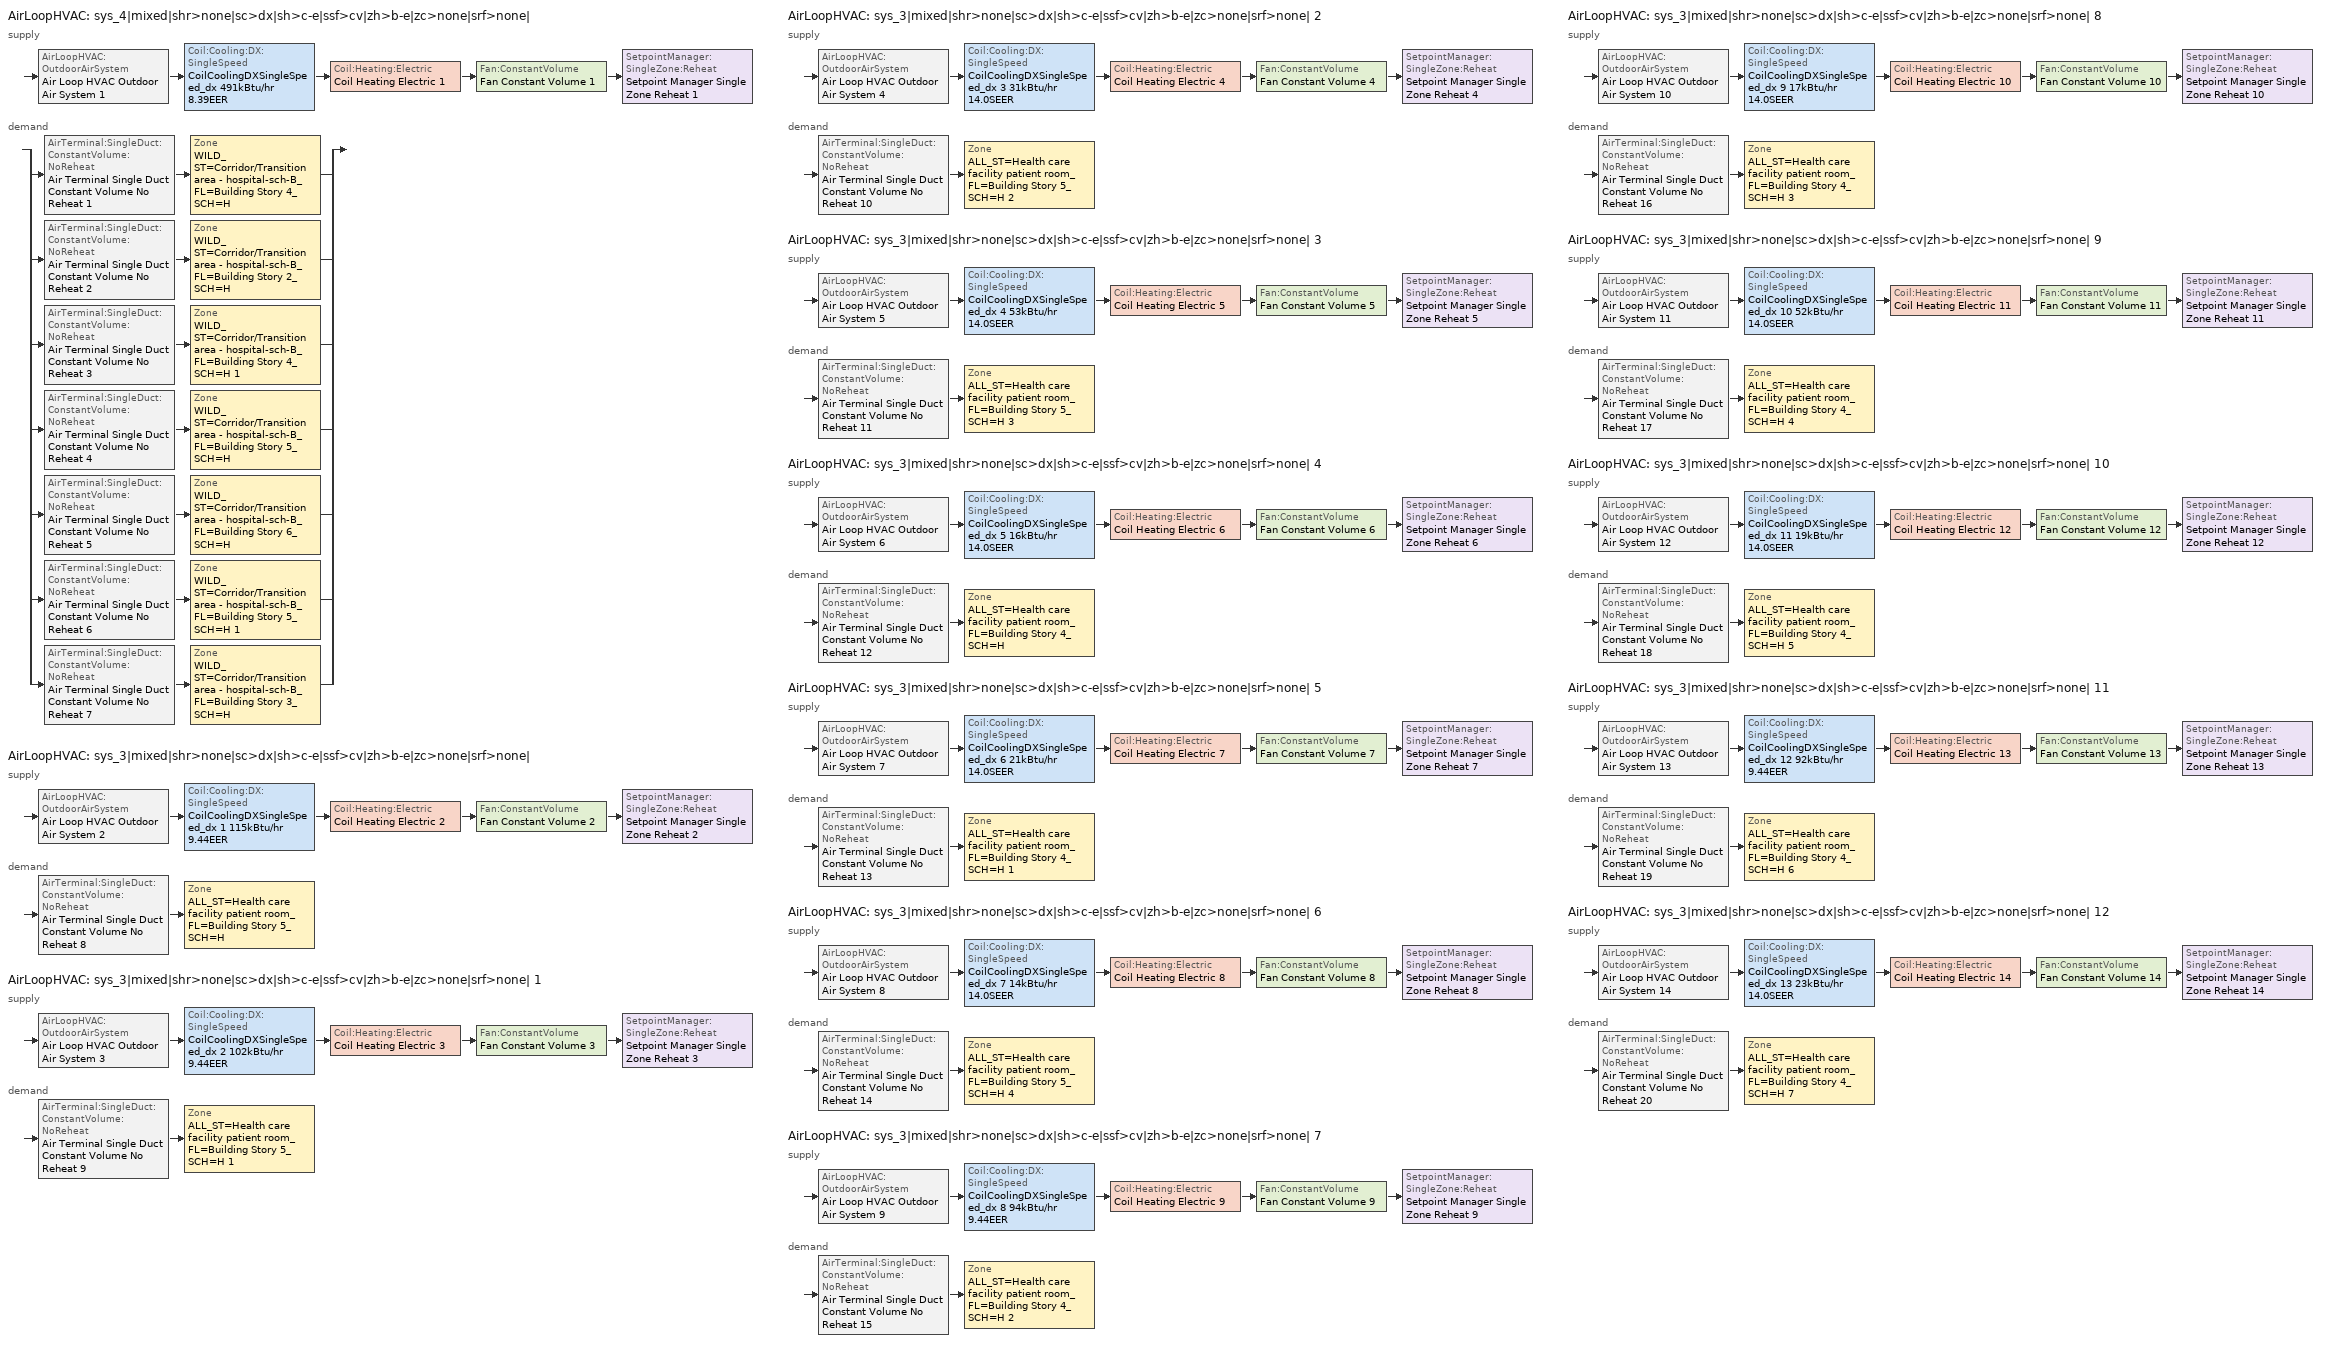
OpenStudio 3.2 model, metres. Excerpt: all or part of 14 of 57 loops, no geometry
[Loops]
AirLoopHVAC 'sys_4|mixed|shr>none|sc>dx|sh>c-e|ssf>cv|zh>b-e|zc>none|srf>none|'
 supply: AirLoopHVAC:OutdoorAirSystem 'Air Loop HVAC Outdoor Air System 1' > Coil:Cooling:DX:SingleSpeed 'CoilCoolingDXSingleSpeed_dx 491kBtu/hr 8.39EER' > Coil:Heating:Electric 'Coil Heating Electric 1' > Fan:ConstantVolume 'Fan Constant Volume 1' > SetpointManager:SingleZone:Reheat 'Setpoint Manager Single Zone Reheat 1'
 demand: split
  | AirTerminal:SingleDuct:ConstantVolume:NoReheat 'Air Terminal Single Duct Constant Volume No Reheat 1' > Zone 'WILD_ST=Corridor/Transition area - hospital-sch-B_FL=Building Story 4_SCH=H'
  | AirTerminal:SingleDuct:ConstantVolume:NoReheat 'Air Terminal Single Duct Constant Volume No Reheat 2' > Zone 'WILD_ST=Corridor/Transition area - hospital-sch-B_FL=Building Story 2_SCH=H'
  | AirTerminal:SingleDuct:ConstantVolume:NoReheat 'Air Terminal Single Duct Constant Volume No Reheat 3' > Zone 'WILD_ST=Corridor/Transition area - hospital-sch-B_FL=Building Story 4_SCH=H 1'
  | AirTerminal:SingleDuct:ConstantVolume:NoReheat 'Air Terminal Single Duct Constant Volume No Reheat 4' > Zone 'WILD_ST=Corridor/Transition area - hospital-sch-B_FL=Building Story 5_SCH=H'
  | AirTerminal:SingleDuct:ConstantVolume:NoReheat 'Air Terminal Single Duct Constant Volume No Reheat 5' > Zone 'WILD_ST=Corridor/Transition area - hospital-sch-B_FL=Building Story 6_SCH=H'
  | AirTerminal:SingleDuct:ConstantVolume:NoReheat 'Air Terminal Single Duct Constant Volume No Reheat 6' > Zone 'WILD_ST=Corridor/Transition area - hospital-sch-B_FL=Building Story 5_SCH=H 1'
  | AirTerminal:SingleDuct:ConstantVolume:NoReheat 'Air Terminal Single Duct Constant Volume No Reheat 7' > Zone 'WILD_ST=Corridor/Transition area - hospital-sch-B_FL=Building Story 3_SCH=H'
AirLoopHVAC 'sys_3|mixed|shr>none|sc>dx|sh>c-e|ssf>cv|zh>b-e|zc>none|srf>none|'
 supply: AirLoopHVAC:OutdoorAirSystem 'Air Loop HVAC Outdoor Air System 2' > Coil:Cooling:DX:SingleSpeed 'CoilCoolingDXSingleSpeed_dx 1 115kBtu/hr 9.44EER' > Coil:Heating:Electric 'Coil Heating Electric 2' > Fan:ConstantVolume 'Fan Constant Volume 2' > SetpointManager:SingleZone:Reheat 'Setpoint Manager Single Zone Reheat 2'
 demand: AirTerminal:SingleDuct:ConstantVolume:NoReheat 'Air Terminal Single Duct Constant Volume No Reheat 8' > Zone 'ALL_ST=Health care facility patient room_FL=Building Story 5_SCH=H'
AirLoopHVAC 'sys_3|mixed|shr>none|sc>dx|sh>c-e|ssf>cv|zh>b-e|zc>none|srf>none| 1'
 supply: AirLoopHVAC:OutdoorAirSystem 'Air Loop HVAC Outdoor Air System 3' > Coil:Cooling:DX:SingleSpeed 'CoilCoolingDXSingleSpeed_dx 2 102kBtu/hr 9.44EER' > Coil:Heating:Electric 'Coil Heating Electric 3' > Fan:ConstantVolume 'Fan Constant Volume 3' > SetpointManager:SingleZone:Reheat 'Setpoint Manager Single Zone Reheat 3'
 demand: AirTerminal:SingleDuct:ConstantVolume:NoReheat 'Air Terminal Single Duct Constant Volume No Reheat 9' > Zone 'ALL_ST=Health care facility patient room_FL=Building Story 5_SCH=H 1'
AirLoopHVAC 'sys_3|mixed|shr>none|sc>dx|sh>c-e|ssf>cv|zh>b-e|zc>none|srf>none| 2'
 supply: AirLoopHVAC:OutdoorAirSystem 'Air Loop HVAC Outdoor Air System 4' > Coil:Cooling:DX:SingleSpeed 'CoilCoolingDXSingleSpeed_dx 3 31kBtu/hr 14.0SEER' > Coil:Heating:Electric 'Coil Heating Electric 4' > Fan:ConstantVolume 'Fan Constant Volume 4' > SetpointManager:SingleZone:Reheat 'Setpoint Manager Single Zone Reheat 4'
 demand: AirTerminal:SingleDuct:ConstantVolume:NoReheat 'Air Terminal Single Duct Constant Volume No Reheat 10' > Zone 'ALL_ST=Health care facility patient room_FL=Building Story 5_SCH=H 2'
AirLoopHVAC 'sys_3|mixed|shr>none|sc>dx|sh>c-e|ssf>cv|zh>b-e|zc>none|srf>none| 3'
 supply: AirLoopHVAC:OutdoorAirSystem 'Air Loop HVAC Outdoor Air System 5' > Coil:Cooling:DX:SingleSpeed 'CoilCoolingDXSingleSpeed_dx 4 53kBtu/hr 14.0SEER' > Coil:Heating:Electric 'Coil Heating Electric 5' > Fan:ConstantVolume 'Fan Constant Volume 5' > SetpointManager:SingleZone:Reheat 'Setpoint Manager Single Zone Reheat 5'
 demand: AirTerminal:SingleDuct:ConstantVolume:NoReheat 'Air Terminal Single Duct Constant Volume No Reheat 11' > Zone 'ALL_ST=Health care facility patient room_FL=Building Story 5_SCH=H 3'
AirLoopHVAC 'sys_3|mixed|shr>none|sc>dx|sh>c-e|ssf>cv|zh>b-e|zc>none|srf>none| 4'
 supply: AirLoopHVAC:OutdoorAirSystem 'Air Loop HVAC Outdoor Air System 6' > Coil:Cooling:DX:SingleSpeed 'CoilCoolingDXSingleSpeed_dx 5 16kBtu/hr 14.0SEER' > Coil:Heating:Electric 'Coil Heating Electric 6' > Fan:ConstantVolume 'Fan Constant Volume 6' > SetpointManager:SingleZone:Reheat 'Setpoint Manager Single Zone Reheat 6'
 demand: AirTerminal:SingleDuct:ConstantVolume:NoReheat 'Air Terminal Single Duct Constant Volume No Reheat 12' > Zone 'ALL_ST=Health care facility patient room_FL=Building Story 4_SCH=H'
AirLoopHVAC 'sys_3|mixed|shr>none|sc>dx|sh>c-e|ssf>cv|zh>b-e|zc>none|srf>none| 5'
 supply: AirLoopHVAC:OutdoorAirSystem 'Air Loop HVAC Outdoor Air System 7' > Coil:Cooling:DX:SingleSpeed 'CoilCoolingDXSingleSpeed_dx 6 21kBtu/hr 14.0SEER' > Coil:Heating:Electric 'Coil Heating Electric 7' > Fan:ConstantVolume 'Fan Constant Volume 7' > SetpointManager:SingleZone:Reheat 'Setpoint Manager Single Zone Reheat 7'
 demand: AirTerminal:SingleDuct:ConstantVolume:NoReheat 'Air Terminal Single Duct Constant Volume No Reheat 13' > Zone 'ALL_ST=Health care facility patient room_FL=Building Story 4_SCH=H 1'
AirLoopHVAC 'sys_3|mixed|shr>none|sc>dx|sh>c-e|ssf>cv|zh>b-e|zc>none|srf>none| 6'
 supply: AirLoopHVAC:OutdoorAirSystem 'Air Loop HVAC Outdoor Air System 8' > Coil:Cooling:DX:SingleSpeed 'CoilCoolingDXSingleSpeed_dx 7 14kBtu/hr 14.0SEER' > Coil:Heating:Electric 'Coil Heating Electric 8' > Fan:ConstantVolume 'Fan Constant Volume 8' > SetpointManager:SingleZone:Reheat 'Setpoint Manager Single Zone Reheat 8'
 demand: AirTerminal:SingleDuct:ConstantVolume:NoReheat 'Air Terminal Single Duct Constant Volume No Reheat 14' > Zone 'ALL_ST=Health care facility patient room_FL=Building Story 5_SCH=H 4'
AirLoopHVAC 'sys_3|mixed|shr>none|sc>dx|sh>c-e|ssf>cv|zh>b-e|zc>none|srf>none| 7'
 supply: AirLoopHVAC:OutdoorAirSystem 'Air Loop HVAC Outdoor Air System 9' > Coil:Cooling:DX:SingleSpeed 'CoilCoolingDXSingleSpeed_dx 8 94kBtu/hr 9.44EER' > Coil:Heating:Electric 'Coil Heating Electric 9' > Fan:ConstantVolume 'Fan Constant Volume 9' > SetpointManager:SingleZone:Reheat 'Setpoint Manager Single Zone Reheat 9'
 demand: AirTerminal:SingleDuct:ConstantVolume:NoReheat 'Air Terminal Single Duct Constant Volume No Reheat 15' > Zone 'ALL_ST=Health care facility patient room_FL=Building Story 4_SCH=H 2'
AirLoopHVAC 'sys_3|mixed|shr>none|sc>dx|sh>c-e|ssf>cv|zh>b-e|zc>none|srf>none| 8'
 supply: AirLoopHVAC:OutdoorAirSystem 'Air Loop HVAC Outdoor Air System 10' > Coil:Cooling:DX:SingleSpeed 'CoilCoolingDXSingleSpeed_dx 9 17kBtu/hr 14.0SEER' > Coil:Heating:Electric 'Coil Heating Electric 10' > Fan:ConstantVolume 'Fan Constant Volume 10' > SetpointManager:SingleZone:Reheat 'Setpoint Manager Single Zone Reheat 10'
 demand: AirTerminal:SingleDuct:ConstantVolume:NoReheat 'Air Terminal Single Duct Constant Volume No Reheat 16' > Zone 'ALL_ST=Health care facility patient room_FL=Building Story 4_SCH=H 3'
AirLoopHVAC 'sys_3|mixed|shr>none|sc>dx|sh>c-e|ssf>cv|zh>b-e|zc>none|srf>none| 9'
 supply: AirLoopHVAC:OutdoorAirSystem 'Air Loop HVAC Outdoor Air System 11' > Coil:Cooling:DX:SingleSpeed 'CoilCoolingDXSingleSpeed_dx 10 52kBtu/hr 14.0SEER' > Coil:Heating:Electric 'Coil Heating Electric 11' > Fan:ConstantVolume 'Fan Constant Volume 11' > SetpointManager:SingleZone:Reheat 'Setpoint Manager Single Zone Reheat 11'
 demand: AirTerminal:SingleDuct:ConstantVolume:NoReheat 'Air Terminal Single Duct Constant Volume No Reheat 17' > Zone 'ALL_ST=Health care facility patient room_FL=Building Story 4_SCH=H 4'
AirLoopHVAC 'sys_3|mixed|shr>none|sc>dx|sh>c-e|ssf>cv|zh>b-e|zc>none|srf>none| 10'
 supply: AirLoopHVAC:OutdoorAirSystem 'Air Loop HVAC Outdoor Air System 12' > Coil:Cooling:DX:SingleSpeed 'CoilCoolingDXSingleSpeed_dx 11 19kBtu/hr 14.0SEER' > Coil:Heating:Electric 'Coil Heating Electric 12' > Fan:ConstantVolume 'Fan Constant Volume 12' > SetpointManager:SingleZone:Reheat 'Setpoint Manager Single Zone Reheat 12'
 demand: AirTerminal:SingleDuct:ConstantVolume:NoReheat 'Air Terminal Single Duct Constant Volume No Reheat 18' > Zone 'ALL_ST=Health care facility patient room_FL=Building Story 4_SCH=H 5'
AirLoopHVAC 'sys_3|mixed|shr>none|sc>dx|sh>c-e|ssf>cv|zh>b-e|zc>none|srf>none| 11'
 supply: AirLoopHVAC:OutdoorAirSystem 'Air Loop HVAC Outdoor Air System 13' > Coil:Cooling:DX:SingleSpeed 'CoilCoolingDXSingleSpeed_dx 12 92kBtu/hr 9.44EER' > Coil:Heating:Electric 'Coil Heating Electric 13' > Fan:ConstantVolume 'Fan Constant Volume 13' > SetpointManager:SingleZone:Reheat 'Setpoint Manager Single Zone Reheat 13'
 demand: AirTerminal:SingleDuct:ConstantVolume:NoReheat 'Air Terminal Single Duct Constant Volume No Reheat 19' > Zone 'ALL_ST=Health care facility patient room_FL=Building Story 4_SCH=H 6'
AirLoopHVAC 'sys_3|mixed|shr>none|sc>dx|sh>c-e|ssf>cv|zh>b-e|zc>none|srf>none| 12'
 supply: AirLoopHVAC:OutdoorAirSystem 'Air Loop HVAC Outdoor Air System 14' > Coil:Cooling:DX:SingleSpeed 'CoilCoolingDXSingleSpeed_dx 13 23kBtu/hr 14.0SEER' > Coil:Heating:Electric 'Coil Heating Electric 14' > Fan:ConstantVolume 'Fan Constant Volume 14' > SetpointManager:SingleZone:Reheat 'Setpoint Manager Single Zone Reheat 14'
 demand: AirTerminal:SingleDuct:ConstantVolume:NoReheat 'Air Terminal Single Duct Constant Volume No Reheat 20' > Zone 'ALL_ST=Health care facility patient room_FL=Building Story 4_SCH=H 7'
[Sizing:Zone] Zone Cooling Design Supply Air Temperature Input Method=TemperatureDifference; Zone Cooling Design Supply Air Temperature {C}=14; Zone Cooling Design Supply Air Temperature Difference {deltaC}=11; Zone Heating Design Supply Air Temperature Input Method=TemperatureDifference; Zone Heating Design Supply Air Temperature {C}=40; Zone Heating Design Supply Air Temperature Difference {deltaC}=21; Zone Cooling Design Supply Air Humidity Ratio {kg-H2O/kg-air}=0.0085; Zone Heating Design Supply Air Humidity Ratio {kg-H2O/kg-air}=0.008; Zone Heating Sizing Factor=1.3; Zone Cooling Sizing Factor=1.1; Cooling Design Air Flow Method=DesignDay; Heating Design Air Flow Method=DesignDay; Account for Dedicated Outdoor Air System=No; Dedicated Outdoor Air System Control Strategy=NeutralSupplyAir; Dedicated Outdoor Air Low Setpoint Temperature for Design {C}=autosize; Dedicated Outdoor Air High Setpoint Temperature for Design {C}=autosize
ALL_ST=Health care facility patient room_FL=Building Story 5_SCH=H; ALL_ST=Health care facility patient room_FL=Building Story 5_SCH=H 1; ALL_ST=Health care facility patient room_FL=Building Story 5_SCH=H 2; ALL_ST=Health care facility patient room_FL=Building Story 5_SCH=H 3; ALL_ST=Health care facility patient room_FL=Building Story 4_SCH=H; ALL_ST=Health care facility patient room_FL=Building Story 4_SCH=H 1; ALL_ST=Health care facility patient room_FL=Building Story 5_SCH=H 4; ALL_ST=Health care facility patient room_FL=Building Story 4_SCH=H 2; ALL_ST=Health care facility patient room_FL=Building Story 4_SCH=H 3; ALL_ST=Health care facility patient room_FL=Building Story 4_SCH=H 4; ALL_ST=Health care facility patient room_FL=Building Story 4_SCH=H 5; ALL_ST=Health care facility patient room_FL=Building Story 4_SCH=H 6; ALL_ST=Health care facility patient room_FL=Building Story 4_SCH=H 7; WILD_ST=Corridor/Transition area - hospital-sch-B_FL=Building Story 4_SCH=H; WILD_ST=Corridor/Transition area - hospital-sch-B_FL=Building Story 2_SCH=H; WILD_ST=Corridor/Transition area - hospital-sch-B_FL=Building Story 4_SCH=H 1; WILD_ST=Corridor/Transition area - hospital-sch-B_FL=Building Story 5_SCH=H; WILD_ST=Corridor/Transition area - hospital-sch-B_FL=Building Story 6_SCH=H; WILD_ST=Corridor/Transition area - hospital-sch-B_FL=Building Story 5_SCH=H 1; WILD_ST=Corridor/Transition area - hospital-sch-B_FL=Building Story 3_SCH=H
[Zone equipment]
ALL_ST=Health care facility patient room_FL=Building Story 5_SCH=H: Zone HVAC Baseboard Convective Electric 8, Air Terminal Single Duct Constant Volume No Reheat 8
ALL_ST=Health care facility patient room_FL=Building Story 5_SCH=H 1: Zone HVAC Baseboard Convective Electric 9, Air Terminal Single Duct Constant Volume No Reheat 9
ALL_ST=Health care facility patient room_FL=Building Story 5_SCH=H 2: Zone HVAC Baseboard Convective Electric 10, Air Terminal Single Duct Constant Volume No Reheat 10
ALL_ST=Health care facility patient room_FL=Building Story 5_SCH=H 3: Zone HVAC Baseboard Convective Electric 11, Air Terminal Single Duct Constant Volume No Reheat 11
ALL_ST=Health care facility patient room_FL=Building Story 4_SCH=H: Zone HVAC Baseboard Convective Electric 12, Air Terminal Single Duct Constant Volume No Reheat 12
ALL_ST=Health care facility patient room_FL=Building Story 4_SCH=H 1: Zone HVAC Baseboard Convective Electric 13, Air Terminal Single Duct Constant Volume No Reheat 13
ALL_ST=Health care facility patient room_FL=Building Story 5_SCH=H 4: Zone HVAC Baseboard Convective Electric 14, Air Terminal Single Duct Constant Volume No Reheat 14
ALL_ST=Health care facility patient room_FL=Building Story 4_SCH=H 2: Zone HVAC Baseboard Convective Electric 15, Air Terminal Single Duct Constant Volume No Reheat 15
ALL_ST=Health care facility patient room_FL=Building Story 4_SCH=H 3: Zone HVAC Baseboard Convective Electric 16, Air Terminal Single Duct Constant Volume No Reheat 16
ALL_ST=Health care facility patient room_FL=Building Story 4_SCH=H 4: Zone HVAC Baseboard Convective Electric 17, Air Terminal Single Duct Constant Volume No Reheat 17
ALL_ST=Health care facility patient room_FL=Building Story 4_SCH=H 5: Zone HVAC Baseboard Convective Electric 18, Air Terminal Single Duct Constant Volume No Reheat 18
ALL_ST=Health care facility patient room_FL=Building Story 4_SCH=H 6: Zone HVAC Baseboard Convective Electric 19, Air Terminal Single Duct Constant Volume No Reheat 19
ALL_ST=Health care facility patient room_FL=Building Story 4_SCH=H 7: Zone HVAC Baseboard Convective Electric 20, Air Terminal Single Duct Constant Volume No Reheat 20
WILD_ST=Corridor/Transition area - hospital-sch-B_FL=Building Story 4_SCH=H: Zone HVAC Baseboard Convective Electric 1, Air Terminal Single Duct Constant Volume No Reheat 1
WILD_ST=Corridor/Transition area - hospital-sch-B_FL=Building Story 2_SCH=H: Zone HVAC Baseboard Convective Electric 2, Air Terminal Single Duct Constant Volume No Reheat 2
WILD_ST=Corridor/Transition area - hospital-sch-B_FL=Building Story 4_SCH=H 1: Zone HVAC Baseboard Convective Electric 3, Air Terminal Single Duct Constant Volume No Reheat 3
WILD_ST=Corridor/Transition area - hospital-sch-B_FL=Building Story 5_SCH=H: Zone HVAC Baseboard Convective Electric 4, Air Terminal Single Duct Constant Volume No Reheat 4
WILD_ST=Corridor/Transition area - hospital-sch-B_FL=Building Story 6_SCH=H: Zone HVAC Baseboard Convective Electric 5, Air Terminal Single Duct Constant Volume No Reheat 5
WILD_ST=Corridor/Transition area - hospital-sch-B_FL=Building Story 5_SCH=H 1: Zone HVAC Baseboard Convective Electric 6, Air Terminal Single Duct Constant Volume No Reheat 6
WILD_ST=Corridor/Transition area - hospital-sch-B_FL=Building Story 3_SCH=H: Zone HVAC Baseboard Convective Electric 7, Air Terminal Single Duct Constant Volume No Reheat 7
[AirLoopHVAC] Design Supply Air Flow Rate {m3/s}=autosize; Design Return Air Flow Fraction of Supply Air Flow=1
Name | Availability Schedule
sys_4|mixed|shr>none|sc>dx|sh>c-e|ssf>cv|zh>b-e|zc>none|srf>none| | sys_4|mixed|shr>none|sc>dx|sh>c-e|ssf>cv|zh>b-e|zc>none|srf>none| Occ Sch
sys_3|mixed|shr>none|sc>dx|sh>c-e|ssf>cv|zh>b-e|zc>none|srf>none| | sys_3|mixed|shr>none|sc>dx|sh>c-e|ssf>cv|zh>b-e|zc>none|srf>none| Occ Sch
sys_3|mixed|shr>none|sc>dx|sh>c-e|ssf>cv|zh>b-e|zc>none|srf>none| 1 | sys_3|mixed|shr>none|sc>dx|sh>c-e|ssf>cv|zh>b-e|zc>none|srf>none| 1 Occ Sch
sys_3|mixed|shr>none|sc>dx|sh>c-e|ssf>cv|zh>b-e|zc>none|srf>none| 2 | sys_3|mixed|shr>none|sc>dx|sh>c-e|ssf>cv|zh>b-e|zc>none|srf>none| 2 Occ Sch
sys_3|mixed|shr>none|sc>dx|sh>c-e|ssf>cv|zh>b-e|zc>none|srf>none| 3 | sys_3|mixed|shr>none|sc>dx|sh>c-e|ssf>cv|zh>b-e|zc>none|srf>none| 3 Occ Sch
sys_3|mixed|shr>none|sc>dx|sh>c-e|ssf>cv|zh>b-e|zc>none|srf>none| 4 | sys_3|mixed|shr>none|sc>dx|sh>c-e|ssf>cv|zh>b-e|zc>none|srf>none| 4 Occ Sch
sys_3|mixed|shr>none|sc>dx|sh>c-e|ssf>cv|zh>b-e|zc>none|srf>none| 5 | sys_3|mixed|shr>none|sc>dx|sh>c-e|ssf>cv|zh>b-e|zc>none|srf>none| 5 Occ Sch
sys_3|mixed|shr>none|sc>dx|sh>c-e|ssf>cv|zh>b-e|zc>none|srf>none| 6 | sys_3|mixed|shr>none|sc>dx|sh>c-e|ssf>cv|zh>b-e|zc>none|srf>none| 6 Occ Sch
sys_3|mixed|shr>none|sc>dx|sh>c-e|ssf>cv|zh>b-e|zc>none|srf>none| 7 | sys_3|mixed|shr>none|sc>dx|sh>c-e|ssf>cv|zh>b-e|zc>none|srf>none| 7 Occ Sch
sys_3|mixed|shr>none|sc>dx|sh>c-e|ssf>cv|zh>b-e|zc>none|srf>none| 8 | sys_3|mixed|shr>none|sc>dx|sh>c-e|ssf>cv|zh>b-e|zc>none|srf>none| 8 Occ Sch
sys_3|mixed|shr>none|sc>dx|sh>c-e|ssf>cv|zh>b-e|zc>none|srf>none| 9 | sys_3|mixed|shr>none|sc>dx|sh>c-e|ssf>cv|zh>b-e|zc>none|srf>none| 9 Occ Sch
sys_3|mixed|shr>none|sc>dx|sh>c-e|ssf>cv|zh>b-e|zc>none|srf>none| 10 | sys_3|mixed|shr>none|sc>dx|sh>c-e|ssf>cv|zh>b-e|zc>none|srf>none| 10 Occ Sch
sys_3|mixed|shr>none|sc>dx|sh>c-e|ssf>cv|zh>b-e|zc>none|srf>none| 11 | sys_3|mixed|shr>none|sc>dx|sh>c-e|ssf>cv|zh>b-e|zc>none|srf>none| 11 Occ Sch
sys_3|mixed|shr>none|sc>dx|sh>c-e|ssf>cv|zh>b-e|zc>none|srf>none| 12 | sys_3|mixed|shr>none|sc>dx|sh>c-e|ssf>cv|zh>b-e|zc>none|srf>none| 12 Occ Sch
[Sizing:System] Type of Load to Size On=Sensible; Design Outdoor Air Flow Rate {m3/s}=Autosize; Central Heating Maximum System Air Flow Ratio=1; Preheat Design Temperature {C}=7; Preheat Design Humidity Ratio {kg-H2O/kg-Air}=0.008; Precool Design Temperature {C}=13; Precool Design Humidity Ratio {kg-H2O/kg-Air}=0.008; Central Cooling Design Supply Air Temperature {C}=13; Central Heating Design Supply Air Temperature {C}=43; Sizing Option=NonCoincident; 100% Outdoor Air in Cooling=No; 100% Outdoor Air in Heating=No; Central Cooling Design Supply Air Humidity Ratio {kg-H2O/kg-Air}=0.0085; Central Heating Design Supply Air Humidity Ratio {kg-H2O/kg-Air}=0.008; Cooling Design Air Flow Method=DesignDay; Cooling Design Air Flow Rate {m3/s}=0; Heating Design Air Flow Method=DesignDay; Heating Design Air Flow Rate {m3/s}=0; System Outdoor Air Method=ZoneSum; Zone Maximum Outdoor Air Fraction=1; Cooling Supply Air Flow Rate Per Floor Area {m3/s-m2}=0.00996765; Cooling Fraction of Autosized Cooling Supply Air Flow Rate=1; Cooling Supply Air Flow Rate Per Unit Cooling Capacity {m3/s-W}=3.94755e-05; Heating Supply Air Flow Rate Per Floor Area {m3/s-m2}=0.00996765; Heating Fraction of Autosized Heating Supply Air Flow Rate=1; Heating Fraction of Autosized Cooling Supply Air Flow Rate=1; Heating Supply Air Flow Rate Per Unit Heating Capacity {m3/s-W}=3.15882e-05; Cooling Design Capacity Method=CoolingDesignCapacity; Cooling Design Capacity {W}=autosize; Cooling Design Capacity Per Floor Area {W/m2}=234.7; Fraction of Autosized Cooling Design Capacity=1; Heating Design Capacity Method=HeatingDesignCapacity; Heating Design Capacity {W}=autosize; Heating Design Capacity Per Floor Area {W/m2}=157; Fraction of Autosized Heating Design Capacity=1; Central Cooling Capacity Control Method=OnOff
sys_4|mixed|shr>none|sc>dx|sh>c-e|ssf>cv|zh>b-e|zc>none|srf>none|; sys_3|mixed|shr>none|sc>dx|sh>c-e|ssf>cv|zh>b-e|zc>none|srf>none|; sys_3|mixed|shr>none|sc>dx|sh>c-e|ssf>cv|zh>b-e|zc>none|srf>none| 1; sys_3|mixed|shr>none|sc>dx|sh>c-e|ssf>cv|zh>b-e|zc>none|srf>none| 2; sys_3|mixed|shr>none|sc>dx|sh>c-e|ssf>cv|zh>b-e|zc>none|srf>none| 3; sys_3|mixed|shr>none|sc>dx|sh>c-e|ssf>cv|zh>b-e|zc>none|srf>none| 4; sys_3|mixed|shr>none|sc>dx|sh>c-e|ssf>cv|zh>b-e|zc>none|srf>none| 5; sys_3|mixed|shr>none|sc>dx|sh>c-e|ssf>cv|zh>b-e|zc>none|srf>none| 6; sys_3|mixed|shr>none|sc>dx|sh>c-e|ssf>cv|zh>b-e|zc>none|srf>none| 7; sys_3|mixed|shr>none|sc>dx|sh>c-e|ssf>cv|zh>b-e|zc>none|srf>none| 8; sys_3|mixed|shr>none|sc>dx|sh>c-e|ssf>cv|zh>b-e|zc>none|srf>none| 9; sys_3|mixed|shr>none|sc>dx|sh>c-e|ssf>cv|zh>b-e|zc>none|srf>none| 10; sys_3|mixed|shr>none|sc>dx|sh>c-e|ssf>cv|zh>b-e|zc>none|srf>none| 11; sys_3|mixed|shr>none|sc>dx|sh>c-e|ssf>cv|zh>b-e|zc>none|srf>none| 12
[Fan:ConstantVolume] Availability Schedule=Always On Discrete; Fan Total Efficiency=0.39975; Pressure Rise {Pa}=640; Maximum Flow Rate {m3/s}=AutoSize; Motor Efficiency=0.615
Fan Constant Volume 1; Fan Constant Volume 2; Fan Constant Volume 3; Fan Constant Volume 4; Fan Constant Volume 5; Fan Constant Volume 6; Fan Constant Volume 7; Fan Constant Volume 8; Fan Constant Volume 9; Fan Constant Volume 10; Fan Constant Volume 11; Fan Constant Volume 12; Fan Constant Volume 13; Fan Constant Volume 14
[Coil:Cooling:DX:SingleSpeed] Availability Schedule=Always On Discrete; Rated Total Cooling Capacity {W}=autosize; Rated Sensible Heat Ratio=autosize; Rated Air Flow Rate {m3/s}=autosize; Rated Evaporator Fan Power Per Volume Flow Rate {W/(m3/s)}=773.3; Total Cooling Capacity Function of Temperature Curve=DXCOOL-NECB2011-REF-CAPFT; Total Cooling Capacity Function of Flow Fraction Curve=DXCOOL-NECB2011-REF-CAPFFLOW; Energy Input Ratio Function of Temperature Curve=DXCOOL-NECB2011-REF-COOLEIRFT; Energy Input Ratio Function of Flow Fraction Curve=DXCOOL-NECB2011-REF-COOLEIRFFLOW; Part Load Fraction Correlation Curve=DXCOOL-NECB2011-REF-COOLPLFFPLR; Minimum Outdoor Dry-Bulb Temperature for Compressor Operation {C}=-25; Condenser Type=AirCooled; Evaporative Condenser Effectiveness=0; Evaporative Condenser Air Flow Rate {m3/s}=Autosize; Evaporative Condenser Pump Rated Power Consumption {W}=Autosize; Crankcase Heater Capacity {W}=0; Maximum Outdoor Dry-Bulb Temperature for Crankcase Heater Operation {C}=0; Basin Heater Capacity {W/K}=0; Basin Heater Setpoint Temperature {C}=10
Name | Rated COP {W/W}
CoilCoolingDXSingleSpeed_dx 491kBtu/hr 8.39EER | 2.92983
CoilCoolingDXSingleSpeed_dx 1 115kBtu/hr 9.44EER; CoilCoolingDXSingleSpeed_dx 2 102kBtu/hr 9.44EER; CoilCoolingDXSingleSpeed_dx 8 94kBtu/hr 9.44EER; CoilCoolingDXSingleSpeed_dx 12 92kBtu/hr 9.44EER | 3.27943
CoilCoolingDXSingleSpeed_dx 3 31kBtu/hr 14.0SEER; CoilCoolingDXSingleSpeed_dx 4 53kBtu/hr 14.0SEER; CoilCoolingDXSingleSpeed_dx 5 16kBtu/hr 14.0SEER; CoilCoolingDXSingleSpeed_dx 6 21kBtu/hr 14.0SEER; CoilCoolingDXSingleSpeed_dx 7 14kBtu/hr 14.0SEER; CoilCoolingDXSingleSpeed_dx 9 17kBtu/hr 14.0SEER; CoilCoolingDXSingleSpeed_dx 10 52kBtu/hr 14.0SEER; CoilCoolingDXSingleSpeed_dx 11 19kBtu/hr 14.0SEER; CoilCoolingDXSingleSpeed_dx 13 23kBtu/hr 14.0SEER | 4.11713
[Coil:Heating:Electric] Availability Schedule=Always On Discrete
Coil Heating Electric 1; Coil Heating Electric 2; Coil Heating Electric 3; Coil Heating Electric 4; Coil Heating Electric 5; Coil Heating Electric 6; Coil Heating Electric 7; Coil Heating Electric 8; Coil Heating Electric 9; Coil Heating Electric 10; Coil Heating Electric 11; Coil Heating Electric 12; Coil Heating Electric 13; Coil Heating Electric 14
[Controller:OutdoorAir] Minimum Outdoor Air Flow Rate {m3/s}=autosize; Maximum Outdoor Air Flow Rate {m3/s}=Autosize; Economizer Control Action Type=ModulateFlow; Lockout Type=NoLockout; Minimum Limit Type=FixedMinimum; High Humidity Control=No; Heat Recovery Bypass Control Type=BypassWhenWithinEconomizerLimits
Name | Economizer Control Type | Minimum Outdoor Air Schedule | Controller Mechanical Ventilation | Economizer Maximum Limit Dry-Bulb Temperature {C} | Economizer Maximum Limit Enthalpy {J/kg} | Economizer Minimum Limit Dry-Bulb Temperature {C}
Controller Outdoor Air 1 | DifferentialEnthalpy | sys_4|mixed|shr>none|sc>dx|sh>c-e|ssf>cv|zh>b-e|zc>none|srf>none| Occ Sch | Controller Mechanical Ventilation 1
Controller Outdoor Air 2 | DifferentialEnthalpy | sys_3|mixed|shr>none|sc>dx|sh>c-e|ssf>cv|zh>b-e|zc>none|srf>none| Occ Sch | Controller Mechanical Ventilation 2
Controller Outdoor Air 3 | DifferentialEnthalpy | sys_3|mixed|shr>none|sc>dx|sh>c-e|ssf>cv|zh>b-e|zc>none|srf>none| 1 Occ Sch | Controller Mechanical Ventilation 3
Controller Outdoor Air 4 | NoEconomizer | sys_3|mixed|shr>none|sc>dx|sh>c-e|ssf>cv|zh>b-e|zc>none|srf>none| 2 Occ Sch | Controller Mechanical Ventilation 4 | 28 | 64000 | -100
Controller Outdoor Air 5 | NoEconomizer | sys_3|mixed|shr>none|sc>dx|sh>c-e|ssf>cv|zh>b-e|zc>none|srf>none| 3 Occ Sch | Controller Mechanical Ventilation 5 | 28 | 64000 | -100
Controller Outdoor Air 6 | NoEconomizer | sys_3|mixed|shr>none|sc>dx|sh>c-e|ssf>cv|zh>b-e|zc>none|srf>none| 4 Occ Sch | Controller Mechanical Ventilation 6 | 28 | 64000 | -100
Controller Outdoor Air 7 | NoEconomizer | sys_3|mixed|shr>none|sc>dx|sh>c-e|ssf>cv|zh>b-e|zc>none|srf>none| 5 Occ Sch | Controller Mechanical Ventilation 7 | 28 | 64000 | -100
Controller Outdoor Air 8 | NoEconomizer | sys_3|mixed|shr>none|sc>dx|sh>c-e|ssf>cv|zh>b-e|zc>none|srf>none| 6 Occ Sch | Controller Mechanical Ventilation 8 | 28 | 64000 | -100
Controller Outdoor Air 9 | DifferentialEnthalpy | sys_3|mixed|shr>none|sc>dx|sh>c-e|ssf>cv|zh>b-e|zc>none|srf>none| 7 Occ Sch | Controller Mechanical Ventilation 9
Controller Outdoor Air 10 | NoEconomizer | sys_3|mixed|shr>none|sc>dx|sh>c-e|ssf>cv|zh>b-e|zc>none|srf>none| 8 Occ Sch | Controller Mechanical Ventilation 10 | 28 | 64000 | -100
Controller Outdoor Air 11 | NoEconomizer | sys_3|mixed|shr>none|sc>dx|sh>c-e|ssf>cv|zh>b-e|zc>none|srf>none| 9 Occ Sch | Controller Mechanical Ventilation 11 | 28 | 64000 | -100
Controller Outdoor Air 12 | NoEconomizer | sys_3|mixed|shr>none|sc>dx|sh>c-e|ssf>cv|zh>b-e|zc>none|srf>none| 10 Occ Sch | Controller Mechanical Ventilation 12 | 28 | 64000 | -100
Controller Outdoor Air 13 | DifferentialEnthalpy | sys_3|mixed|shr>none|sc>dx|sh>c-e|ssf>cv|zh>b-e|zc>none|srf>none| 11 Occ Sch | Controller Mechanical Ventilation 13
Controller Outdoor Air 14 | NoEconomizer | sys_3|mixed|shr>none|sc>dx|sh>c-e|ssf>cv|zh>b-e|zc>none|srf>none| 12 Occ Sch | Controller Mechanical Ventilation 14 | 28 | 64000 | -100
[Controller:MechanicalVentilation] Availability Schedule=Always On Discrete; System Outdoor Air Method=ZoneSum
Controller Mechanical Ventilation 1; Controller Mechanical Ventilation 2; Controller Mechanical Ventilation 3; Controller Mechanical Ventilation 4; Controller Mechanical Ventilation 5; Controller Mechanical Ventilation 6; Controller Mechanical Ventilation 7; Controller Mechanical Ventilation 8; Controller Mechanical Ventilation 9; Controller Mechanical Ventilation 10; Controller Mechanical Ventilation 11; Controller Mechanical Ventilation 12; Controller Mechanical Ventilation 13; Controller Mechanical Ventilation 14
[AirLoopHVAC:OutdoorAirSystem]
Name | Controller
Air Loop HVAC Outdoor Air System 1 | Controller Outdoor Air 1
Air Loop HVAC Outdoor Air System 2 | Controller Outdoor Air 2
Air Loop HVAC Outdoor Air System 3 | Controller Outdoor Air 3
Air Loop HVAC Outdoor Air System 4 | Controller Outdoor Air 4
Air Loop HVAC Outdoor Air System 5 | Controller Outdoor Air 5
Air Loop HVAC Outdoor Air System 6 | Controller Outdoor Air 6
Air Loop HVAC Outdoor Air System 7 | Controller Outdoor Air 7
Air Loop HVAC Outdoor Air System 8 | Controller Outdoor Air 8
Air Loop HVAC Outdoor Air System 9 | Controller Outdoor Air 9
Air Loop HVAC Outdoor Air System 10 | Controller Outdoor Air 10
Air Loop HVAC Outdoor Air System 11 | Controller Outdoor Air 11
Air Loop HVAC Outdoor Air System 12 | Controller Outdoor Air 12
Air Loop HVAC Outdoor Air System 13 | Controller Outdoor Air 13
Air Loop HVAC Outdoor Air System 14 | Controller Outdoor Air 14
[SetpointManager:SingleZone:Reheat] Minimum Supply Air Temperature {C}=13; Maximum Supply Air Temperature {C}=43
Name | Control Zone
Setpoint Manager Single Zone Reheat 1 | WILD_ST=Corridor/Transition area - hospital-sch-B_FL=Building Story 4_SCH=H
Setpoint Manager Single Zone Reheat 2 | ALL_ST=Health care facility patient room_FL=Building Story 5_SCH=H
Setpoint Manager Single Zone Reheat 3 | ALL_ST=Health care facility patient room_FL=Building Story 5_SCH=H 1
Setpoint Manager Single Zone Reheat 4 | ALL_ST=Health care facility patient room_FL=Building Story 5_SCH=H 2
Setpoint Manager Single Zone Reheat 5 | ALL_ST=Health care facility patient room_FL=Building Story 5_SCH=H 3
Setpoint Manager Single Zone Reheat 6 | ALL_ST=Health care facility patient room_FL=Building Story 4_SCH=H
Setpoint Manager Single Zone Reheat 7 | ALL_ST=Health care facility patient room_FL=Building Story 4_SCH=H 1
Setpoint Manager Single Zone Reheat 8 | ALL_ST=Health care facility patient room_FL=Building Story 5_SCH=H 4
Setpoint Manager Single Zone Reheat 9 | ALL_ST=Health care facility patient room_FL=Building Story 4_SCH=H 2
Setpoint Manager Single Zone Reheat 10 | ALL_ST=Health care facility patient room_FL=Building Story 4_SCH=H 3
Setpoint Manager Single Zone Reheat 11 | ALL_ST=Health care facility patient room_FL=Building Story 4_SCH=H 4
Setpoint Manager Single Zone Reheat 12 | ALL_ST=Health care facility patient room_FL=Building Story 4_SCH=H 5
Setpoint Manager Single Zone Reheat 13 | ALL_ST=Health care facility patient room_FL=Building Story 4_SCH=H 6
Setpoint Manager Single Zone Reheat 14 | ALL_ST=Health care facility patient room_FL=Building Story 4_SCH=H 7
[ZoneHVAC:Baseboard:Convective:Electric] Availability Schedule=Always On Discrete; Nominal Capacity {W}=autosize; Efficiency=1
Zone HVAC Baseboard Convective Electric 1; Zone HVAC Baseboard Convective Electric 2; Zone HVAC Baseboard Convective Electric 3; Zone HVAC Baseboard Convective Electric 4; Zone HVAC Baseboard Convective Electric 5; Zone HVAC Baseboard Convective Electric 6; Zone HVAC Baseboard Convective Electric 7; Zone HVAC Baseboard Convective Electric 8; Zone HVAC Baseboard Convective Electric 9; Zone HVAC Baseboard Convective Electric 10; Zone HVAC Baseboard Convective Electric 11; Zone HVAC Baseboard Convective Electric 12; Zone HVAC Baseboard Convective Electric 13; Zone HVAC Baseboard Convective Electric 14; Zone HVAC Baseboard Convective Electric 15; Zone HVAC Baseboard Convective Electric 16; Zone HVAC Baseboard Convective Electric 17; Zone HVAC Baseboard Convective Electric 18; Zone HVAC Baseboard Convective Electric 19; Zone HVAC Baseboard Convective Electric 20
[AirTerminal:SingleDuct:ConstantVolume:NoReheat] Availability Schedule=Always On Discrete; Maximum Air Flow Rate {m3/s}=AutoSize
Air Terminal Single Duct Constant Volume No Reheat 1; Air Terminal Single Duct Constant Volume No Reheat 2; Air Terminal Single Duct Constant Volume No Reheat 3; Air Terminal Single Duct Constant Volume No Reheat 4; Air Terminal Single Duct Constant Volume No Reheat 5; Air Terminal Single Duct Constant Volume No Reheat 6; Air Terminal Single Duct Constant Volume No Reheat 7; Air Terminal Single Duct Constant Volume No Reheat 8; Air Terminal Single Duct Constant Volume No Reheat 9; Air Terminal Single Duct Constant Volume No Reheat 10; Air Terminal Single Duct Constant Volume No Reheat 11; Air Terminal Single Duct Constant Volume No Reheat 12; Air Terminal Single Duct Constant Volume No Reheat 13; Air Terminal Single Duct Constant Volume No Reheat 14; Air Terminal Single Duct Constant Volume No Reheat 15; Air Terminal Single Duct Constant Volume No Reheat 16; Air Terminal Single Duct Constant Volume No Reheat 17; Air Terminal Single Duct Constant Volume No Reheat 18; Air Terminal Single Duct Constant Volume No Reheat 19; Air Terminal Single Duct Constant Volume No Reheat 20
[Schedule:Ruleset]
Name | Default Day Schedule | Summer Design Day Schedule | Winter Design Day Schedule
sys_3|mixed|shr>none|sc>dx|sh>c-e|ssf>cv|zh>b-e|zc>none|srf>none| Occ Sch | sys_3|mixed|shr>none|sc>dx|sh>c-e|ssf>cv|zh>b-e|zc>none|srf>none| Occ Sch Default | sys_3|mixed|shr>none|sc>dx|sh>c-e|ssf>cv|zh>b-e|zc>none|srf>none| Occ Sch Summer Design Day | sys_3|mixed|shr>none|sc>dx|sh>c-e|ssf>cv|zh>b-e|zc>none|srf>none| Occ Sch Winter Design Day
sys_3|mixed|shr>none|sc>dx|sh>c-e|ssf>cv|zh>b-e|zc>none|srf>none| 1 Occ Sch | sys_3|mixed|shr>none|sc>dx|sh>c-e|ssf>cv|zh>b-e|zc>none|srf>none| 1 Occ Sch Default | sys_3|mixed|shr>none|sc>dx|sh>c-e|ssf>cv|zh>b-e|zc>none|srf>none| 1 Occ Sch Summer Design Day | sys_3|mixed|shr>none|sc>dx|sh>c-e|ssf>cv|zh>b-e|zc>none|srf>none| 1 Occ Sch Winter Design Day
sys_3|mixed|shr>none|sc>dx|sh>c-e|ssf>cv|zh>b-e|zc>none|srf>none| 10 Occ Sch | sys_3|mixed|shr>none|sc>dx|sh>c-e|ssf>cv|zh>b-e|zc>none|srf>none| 10 Occ Sch Default | sys_3|mixed|shr>none|sc>dx|sh>c-e|ssf>cv|zh>b-e|zc>none|srf>none| 10 Occ Sch Summer Design Day | sys_3|mixed|shr>none|sc>dx|sh>c-e|ssf>cv|zh>b-e|zc>none|srf>none| 10 Occ Sch Winter Design Day
sys_3|mixed|shr>none|sc>dx|sh>c-e|ssf>cv|zh>b-e|zc>none|srf>none| 11 Occ Sch | sys_3|mixed|shr>none|sc>dx|sh>c-e|ssf>cv|zh>b-e|zc>none|srf>none| 11 Occ Sch Default | sys_3|mixed|shr>none|sc>dx|sh>c-e|ssf>cv|zh>b-e|zc>none|srf>none| 11 Occ Sch Summer Design Day | sys_3|mixed|shr>none|sc>dx|sh>c-e|ssf>cv|zh>b-e|zc>none|srf>none| 11 Occ Sch Winter Design Day
sys_3|mixed|shr>none|sc>dx|sh>c-e|ssf>cv|zh>b-e|zc>none|srf>none| 12 Occ Sch | sys_3|mixed|shr>none|sc>dx|sh>c-e|ssf>cv|zh>b-e|zc>none|srf>none| 12 Occ Sch Default | sys_3|mixed|shr>none|sc>dx|sh>c-e|ssf>cv|zh>b-e|zc>none|srf>none| 12 Occ Sch Summer Design Day | sys_3|mixed|shr>none|sc>dx|sh>c-e|ssf>cv|zh>b-e|zc>none|srf>none| 12 Occ Sch Winter Design Day
sys_3|mixed|shr>none|sc>dx|sh>c-e|ssf>cv|zh>b-e|zc>none|srf>none| 2 Occ Sch | sys_3|mixed|shr>none|sc>dx|sh>c-e|ssf>cv|zh>b-e|zc>none|srf>none| 2 Occ Sch Default | sys_3|mixed|shr>none|sc>dx|sh>c-e|ssf>cv|zh>b-e|zc>none|srf>none| 2 Occ Sch Summer Design Day | sys_3|mixed|shr>none|sc>dx|sh>c-e|ssf>cv|zh>b-e|zc>none|srf>none| 2 Occ Sch Winter Design Day
sys_3|mixed|shr>none|sc>dx|sh>c-e|ssf>cv|zh>b-e|zc>none|srf>none| 3 Occ Sch | sys_3|mixed|shr>none|sc>dx|sh>c-e|ssf>cv|zh>b-e|zc>none|srf>none| 3 Occ Sch Default | sys_3|mixed|shr>none|sc>dx|sh>c-e|ssf>cv|zh>b-e|zc>none|srf>none| 3 Occ Sch Summer Design Day | sys_3|mixed|shr>none|sc>dx|sh>c-e|ssf>cv|zh>b-e|zc>none|srf>none| 3 Occ Sch Winter Design Day
sys_3|mixed|shr>none|sc>dx|sh>c-e|ssf>cv|zh>b-e|zc>none|srf>none| 4 Occ Sch | sys_3|mixed|shr>none|sc>dx|sh>c-e|ssf>cv|zh>b-e|zc>none|srf>none| 4 Occ Sch Default | sys_3|mixed|shr>none|sc>dx|sh>c-e|ssf>cv|zh>b-e|zc>none|srf>none| 4 Occ Sch Summer Design Day | sys_3|mixed|shr>none|sc>dx|sh>c-e|ssf>cv|zh>b-e|zc>none|srf>none| 4 Occ Sch Winter Design Day
sys_3|mixed|shr>none|sc>dx|sh>c-e|ssf>cv|zh>b-e|zc>none|srf>none| 5 Occ Sch | sys_3|mixed|shr>none|sc>dx|sh>c-e|ssf>cv|zh>b-e|zc>none|srf>none| 5 Occ Sch Default | sys_3|mixed|shr>none|sc>dx|sh>c-e|ssf>cv|zh>b-e|zc>none|srf>none| 5 Occ Sch Summer Design Day | sys_3|mixed|shr>none|sc>dx|sh>c-e|ssf>cv|zh>b-e|zc>none|srf>none| 5 Occ Sch Winter Design Day
sys_3|mixed|shr>none|sc>dx|sh>c-e|ssf>cv|zh>b-e|zc>none|srf>none| 6 Occ Sch | sys_3|mixed|shr>none|sc>dx|sh>c-e|ssf>cv|zh>b-e|zc>none|srf>none| 6 Occ Sch Default | sys_3|mixed|shr>none|sc>dx|sh>c-e|ssf>cv|zh>b-e|zc>none|srf>none| 6 Occ Sch Summer Design Day | sys_3|mixed|shr>none|sc>dx|sh>c-e|ssf>cv|zh>b-e|zc>none|srf>none| 6 Occ Sch Winter Design Day
sys_3|mixed|shr>none|sc>dx|sh>c-e|ssf>cv|zh>b-e|zc>none|srf>none| 7 Occ Sch | sys_3|mixed|shr>none|sc>dx|sh>c-e|ssf>cv|zh>b-e|zc>none|srf>none| 7 Occ Sch Default | sys_3|mixed|shr>none|sc>dx|sh>c-e|ssf>cv|zh>b-e|zc>none|srf>none| 7 Occ Sch Summer Design Day | sys_3|mixed|shr>none|sc>dx|sh>c-e|ssf>cv|zh>b-e|zc>none|srf>none| 7 Occ Sch Winter Design Day
sys_3|mixed|shr>none|sc>dx|sh>c-e|ssf>cv|zh>b-e|zc>none|srf>none| 8 Occ Sch | sys_3|mixed|shr>none|sc>dx|sh>c-e|ssf>cv|zh>b-e|zc>none|srf>none| 8 Occ Sch Default | sys_3|mixed|shr>none|sc>dx|sh>c-e|ssf>cv|zh>b-e|zc>none|srf>none| 8 Occ Sch Summer Design Day | sys_3|mixed|shr>none|sc>dx|sh>c-e|ssf>cv|zh>b-e|zc>none|srf>none| 8 Occ Sch Winter Design Day
sys_3|mixed|shr>none|sc>dx|sh>c-e|ssf>cv|zh>b-e|zc>none|srf>none| 9 Occ Sch | sys_3|mixed|shr>none|sc>dx|sh>c-e|ssf>cv|zh>b-e|zc>none|srf>none| 9 Occ Sch Default | sys_3|mixed|shr>none|sc>dx|sh>c-e|ssf>cv|zh>b-e|zc>none|srf>none| 9 Occ Sch Summer Design Day | sys_3|mixed|shr>none|sc>dx|sh>c-e|ssf>cv|zh>b-e|zc>none|srf>none| 9 Occ Sch Winter Design Day
sys_4|mixed|shr>none|sc>dx|sh>c-e|ssf>cv|zh>b-e|zc>none|srf>none| Occ Sch | sys_4|mixed|shr>none|sc>dx|sh>c-e|ssf>cv|zh>b-e|zc>none|srf>none| Occ Sch Default | sys_4|mixed|shr>none|sc>dx|sh>c-e|ssf>cv|zh>b-e|zc>none|srf>none| Occ Sch Summer Design Day | sys_4|mixed|shr>none|sc>dx|sh>c-e|ssf>cv|zh>b-e|zc>none|srf>none| Occ Sch Winter Design Day
[Schedule:Day]
sys_3|mixed|shr>none|sc>dx|sh>c-e|ssf>cv|zh>b-e|zc>none|srf>none| Occ Sch Default; sys_3|mixed|shr>none|sc>dx|sh>c-e|ssf>cv|zh>b-e|zc>none|srf>none| Occ Sch Winter Design Day; sys_3|mixed|shr>none|sc>dx|sh>c-e|ssf>cv|zh>b-e|zc>none|srf>none| Occ Sch Summer Design Day; sys_3|mixed|shr>none|sc>dx|sh>c-e|ssf>cv|zh>b-e|zc>none|srf>none| 1 Occ Sch Default; sys_3|mixed|shr>none|sc>dx|sh>c-e|ssf>cv|zh>b-e|zc>none|srf>none| 1 Occ Sch Winter Design Day; sys_3|mixed|shr>none|sc>dx|sh>c-e|ssf>cv|zh>b-e|zc>none|srf>none| 1 Occ Sch Summer Design Day; sys_3|mixed|shr>none|sc>dx|sh>c-e|ssf>cv|zh>b-e|zc>none|srf>none| 10 Occ Sch Default; sys_3|mixed|shr>none|sc>dx|sh>c-e|ssf>cv|zh>b-e|zc>none|srf>none| 10 Occ Sch Winter Design Day; sys_3|mixed|shr>none|sc>dx|sh>c-e|ssf>cv|zh>b-e|zc>none|srf>none| 10 Occ Sch Summer Design Day; sys_3|mixed|shr>none|sc>dx|sh>c-e|ssf>cv|zh>b-e|zc>none|srf>none| 11 Occ Sch Default; sys_3|mixed|shr>none|sc>dx|sh>c-e|ssf>cv|zh>b-e|zc>none|srf>none| 11 Occ Sch Winter Design Day; sys_3|mixed|shr>none|sc>dx|sh>c-e|ssf>cv|zh>b-e|zc>none|srf>none| 11 Occ Sch Summer Design Day; sys_3|mixed|shr>none|sc>dx|sh>c-e|ssf>cv|zh>b-e|zc>none|srf>none| 12 Occ Sch Default; sys_3|mixed|shr>none|sc>dx|sh>c-e|ssf>cv|zh>b-e|zc>none|srf>none| 12 Occ Sch Winter Design Day; sys_3|mixed|shr>none|sc>dx|sh>c-e|ssf>cv|zh>b-e|zc>none|srf>none| 12 Occ Sch Summer Design Day; sys_3|mixed|shr>none|sc>dx|sh>c-e|ssf>cv|zh>b-e|zc>none|srf>none| 2 Occ Sch Default; sys_3|mixed|shr>none|sc>dx|sh>c-e|ssf>cv|zh>b-e|zc>none|srf>none| 2 Occ Sch Winter Design Day; sys_3|mixed|shr>none|sc>dx|sh>c-e|ssf>cv|zh>b-e|zc>none|srf>none| 2 Occ Sch Summer Design Day; sys_3|mixed|shr>none|sc>dx|sh>c-e|ssf>cv|zh>b-e|zc>none|srf>none| 3 Occ Sch Default; sys_3|mixed|shr>none|sc>dx|sh>c-e|ssf>cv|zh>b-e|zc>none|srf>none| 3 Occ Sch Winter Design Day; sys_3|mixed|shr>none|sc>dx|sh>c-e|ssf>cv|zh>b-e|zc>none|srf>none| 3 Occ Sch Summer Design Day; sys_3|mixed|shr>none|sc>dx|sh>c-e|ssf>cv|zh>b-e|zc>none|srf>none| 4 Occ Sch Default; sys_3|mixed|shr>none|sc>dx|sh>c-e|ssf>cv|zh>b-e|zc>none|srf>none| 4 Occ Sch Winter Design Day; sys_3|mixed|shr>none|sc>dx|sh>c-e|ssf>cv|zh>b-e|zc>none|srf>none| 4 Occ Sch Summer Design Day; sys_3|mixed|shr>none|sc>dx|sh>c-e|ssf>cv|zh>b-e|zc>none|srf>none| 5 Occ Sch Default; sys_3|mixed|shr>none|sc>dx|sh>c-e|ssf>cv|zh>b-e|zc>none|srf>none| 5 Occ Sch Winter Design Day; sys_3|mixed|shr>none|sc>dx|sh>c-e|ssf>cv|zh>b-e|zc>none|srf>none| 5 Occ Sch Summer Design Day; sys_3|mixed|shr>none|sc>dx|sh>c-e|ssf>cv|zh>b-e|zc>none|srf>none| 6 Occ Sch Default; sys_3|mixed|shr>none|sc>dx|sh>c-e|ssf>cv|zh>b-e|zc>none|srf>none| 6 Occ Sch Winter Design Day; sys_3|mixed|shr>none|sc>dx|sh>c-e|ssf>cv|zh>b-e|zc>none|srf>none| 6 Occ Sch Summer Design Day; sys_3|mixed|shr>none|sc>dx|sh>c-e|ssf>cv|zh>b-e|zc>none|srf>none| 7 Occ Sch Default; sys_3|mixed|shr>none|sc>dx|sh>c-e|ssf>cv|zh>b-e|zc>none|srf>none| 7 Occ Sch Winter Design Day; sys_3|mixed|shr>none|sc>dx|sh>c-e|ssf>cv|zh>b-e|zc>none|srf>none| 7 Occ Sch Summer Design Day; sys_3|mixed|shr>none|sc>dx|sh>c-e|ssf>cv|zh>b-e|zc>none|srf>none| 8 Occ Sch Default; sys_3|mixed|shr>none|sc>dx|sh>c-e|ssf>cv|zh>b-e|zc>none|srf>none| 8 Occ Sch Winter Design Day; sys_3|mixed|shr>none|sc>dx|sh>c-e|ssf>cv|zh>b-e|zc>none|srf>none| 8 Occ Sch Summer Design Day; sys_3|mixed|shr>none|sc>dx|sh>c-e|ssf>cv|zh>b-e|zc>none|srf>none| 9 Occ Sch Default; sys_3|mixed|shr>none|sc>dx|sh>c-e|ssf>cv|zh>b-e|zc>none|srf>none| 9 Occ Sch Winter Design Day; sys_3|mixed|shr>none|sc>dx|sh>c-e|ssf>cv|zh>b-e|zc>none|srf>none| 9 Occ Sch Summer Design Day; sys_4|mixed|shr>none|sc>dx|sh>c-e|ssf>cv|zh>b-e|zc>none|srf>none| Occ Sch Default; sys_4|mixed|shr>none|sc>dx|sh>c-e|ssf>cv|zh>b-e|zc>none|srf>none| Occ Sch Winter Design Day; sys_4|mixed|shr>none|sc>dx|sh>c-e|ssf>cv|zh>b-e|zc>none|srf>none| Occ Sch Summer Design Day: 24, 0, 1
[Schedule:Constant]
Always On Discrete: Value=1
[Curve:Biquadratic] Minimum Value of x=13; Maximum Value of x=24; Minimum Value of y=24; Maximum Value of y=46
Name | Coefficient1 Constant | Coefficient2 x | Coefficient3 x**2 | Coefficient4 y | Coefficient5 y**2 | Coefficient6 x*y
DXCOOL-NECB2011-REF-CAPFT | 0.867905 | 0.0142459 | 0.00055436 | -0.0075575 | 3.3e-05 | -0.0001918
DXCOOL-NECB2011-REF-COOLEIRFT | 0.114171 | 0.0281822 | -0.0004199 | 0.0214108 | 0.000161028 | -0.000679104
[Curve:Quadratic] Minimum Value of x=0.5; Maximum Value of x=1.5
Name | Coefficient1 Constant | Coefficient2 x | Coefficient3 x**2
DXCOOL-NECB2011-REF-CAPFFLOW | 0.8 | 0.2 | 0
DXCOOL-NECB2011-REF-COOLEIRFFLOW | 1.1552 | -0.1808 | 0.0256
[Curve:Cubic]
DXCOOL-NECB2011-REF-COOLPLFFPLR: Coefficient1 Constant=0.0277; Coefficient2 x=4.9151; Coefficient3 x**2=-8.184; Coefficient4 x**3=4.2702; Minimum Value of x=0.7; Maximum Value of x=1
